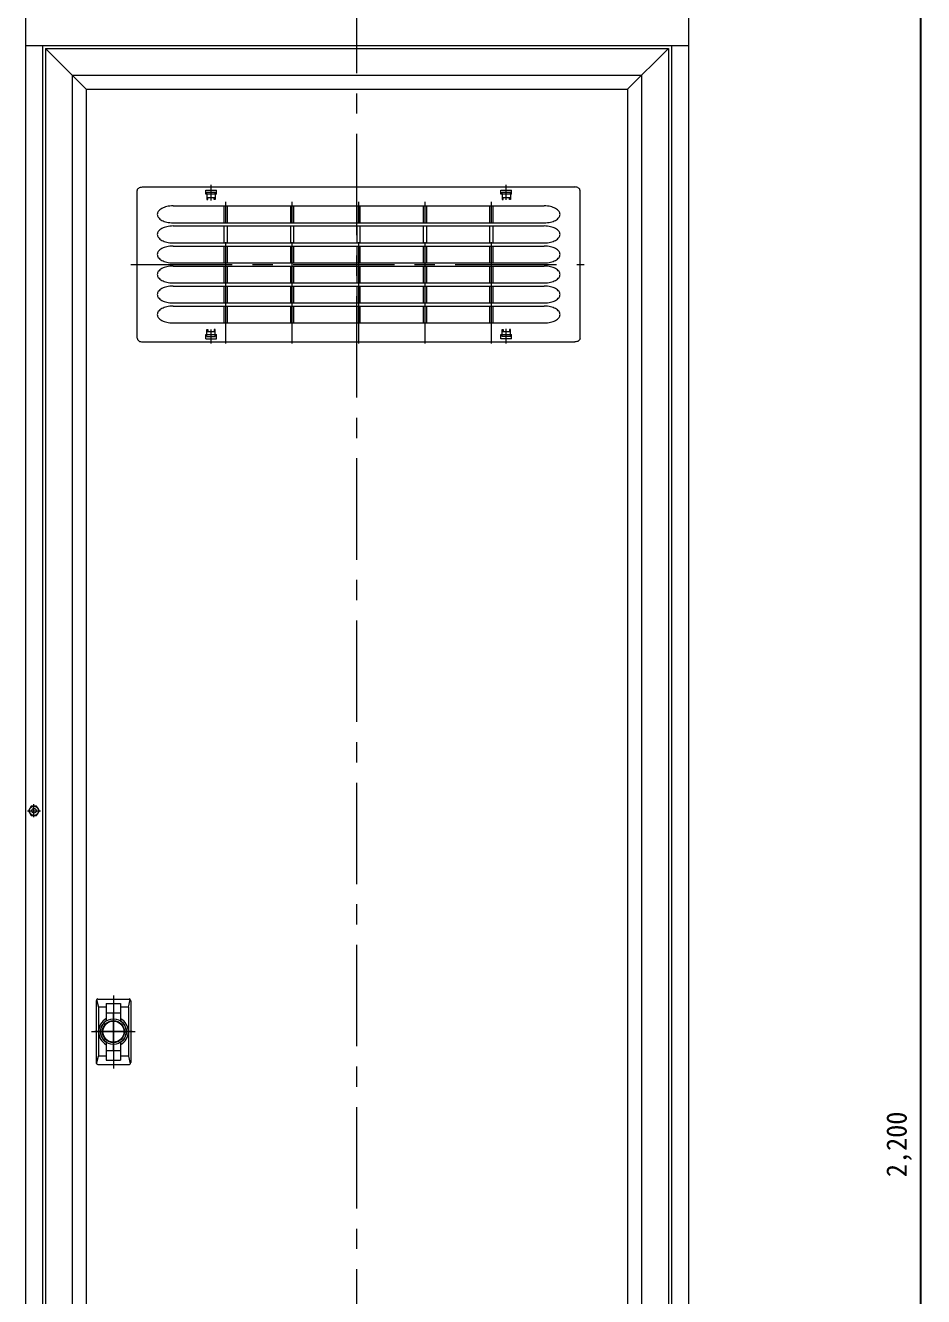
# Model space of a CAD drawing. Extents: x 48642 to 53239, y 28011 to 31798.
# Drawn here: x 51333 to 52219, y 29267 to 30521 of the extents above; entities that cross this region are included whole.
import ezdxf

# ---------------------------------------------------------------- set-up
doc = ezdxf.new("R2010")
doc.units = 0
doc.header["$LTSCALE"] = 80
doc.header["$PDMODE"] = 3
doc.linetypes.add('A-CENTR01', pattern=[2, 1.25, -0.25, 0.25, -0.25])
doc.linetypes.add('CENTER', pattern=[2, 1.25, -0.25, 0.25, -0.25])
doc.layers.get('Defpoints').update_dxf_attribs({"linetype": 'CONTINUOUS'})
for name, color, linetype in [('TN-CNTL', 1, 'A-CENTR01'), ('TN-DIMS', 1, 'CONTINUOUS'), ('TN-STEL', 3, 'CONTINUOUS')]:
    doc.layers.add(name, color=color, linetype=linetype)
doc.styles.get("Standard").update_dxf_attribs({"font": 'GulimChe.ttf'})
doc.dimstyles.get("Standard").update_dxf_attribs({"dimtxt": 3, "dimasz": 3, "dimexe": 2, "dimexo": 3, "dimgap": 1, "dimtad": 1, "dimdec": 0, "dimzin": 9, "dimdsep": 32, "dimlunit": 6, "dimtxsty": 'Standard', "dimcen": 1, "dimaunit": 1, "dimadec": 0, "dimazin": 0, "dimtfac": 1, "dimtdec": 0, "dimtix": 1, "dimtmove": 2, "dimatfit": 3, "dimfxl": 0, "dimtvp": 2, "dimtolj": 1, "dimtzin": 0, "dimlwd": -1, "dimlwe": -1, "dimarcsym": 0})

# ---------------------------------------------------------------- blocks, each defined once
blk = doc.blocks.new('*D9')
at = {"layer": 'Defpoints', "color": 0}
for p in [(51987.2, 30554.7), (52216.7, 30554.7), (51987.2, 28280.4)]:
    blk.add_point(p, dxfattribs=at)
at = {"layer": 'TN-DIMS', "color": 0}
for p, q in [((51989.6, 30554.7), (52219.1, 30554.7)), ((52216.7, 28296.4), (52216.7, 30538.7)), ((51989.6, 28280.4), (52219.1, 28280.4))]:
    blk.add_line(p, q, dxfattribs=at)
for points in [[(52214, 30538.7), (52219.3, 30538.7), (52216.7, 30554.7)], [(52214, 28296.4), (52219.3, 28296.4), (52216.7, 28280.4)]]:
    blk.add_solid(points, dxfattribs=at)
at = {"layer": 'TN-DIMS', "color": 3, "insert": (52195.2, 29417.6), "char_height": 20, "attachment_point": 5, "rotation": 90}
blk.add_mtext('\\A1;2,200', dxfattribs=at)

msp = doc.modelspace()

# ---------------------------------------------------------------- linework, layer by layer
at = {"layer": 'TN-CNTL', "linetype": 'CENTER', "lineweight": 13}
for p, q in [((51660.2, 28234.4), (51660.2, 30573.2)), ((51530.8, 30207.5), (51530.8, 30365.5)), ((51596.4, 30207.5), (51596.4, 30365.5)), ((51661.9, 30207.5), (51661.9, 30365.5)), ((51727.4, 30207.5), (51727.4, 30365.5)), ((51793, 30207.5), (51793, 30365.5)), ((51437.1, 30285.6), (51884.3, 30285.6)), ((51335.1, 29746.7), (51347.9, 29746.7)), ((51341.5, 29740.3), (51341.5, 29753.1)), ((51419.9, 29564.5), (51419.9, 29492.4)), ((51419.9, 29510.3), (51419.9, 29547.2)), ((51419.9, 29510.3), (51419.9, 29547.2)), ((51398.3, 29528.8), (51441.5, 29528.8)), ((51438.3, 29528.8), (51401.5, 29528.8)), ((51438.3, 29528.8), (51401.5, 29528.8))]:
    msp.add_line(p, q, dxfattribs=at)
at = {"layer": 'TN-STEL', "lineweight": 13}
for p, q in [((51333.1, 30543.1), (51333.1, 30501.6)), ((51987.2, 30543.1), (51987.2, 30501.6)), ((51333, 30501.6), (51333, 28321.9)), ((51333, 30501.6), (51987.3, 30501.6)), ((51349.9, 30501.6), (51349.9, 28321.9)), ((51970.5, 30501.6), (51970.5, 28321.9)), ((51987.3, 30501.6), (51987.3, 28321.9)), ((51448.6, 30362.1), (51875.1, 30362.1)), ((51511.1, 30359), (51521.5, 30359)), ((51511.1, 30354.8), (51511.1, 30359)), ((51521.5, 30354.8), (51521.5, 30359)), ((51802.3, 30359), (51812.7, 30359)), ((51802.3, 30354.8), (51802.3, 30359)), ((51812.7, 30354.8), (51812.7, 30359)), ((51443.4, 30212.8), (51443.4, 30358.4)), ((51521.5, 30354.8), (51511.1, 30354.8)), ((51512.1, 30356.9), (51520.4, 30356.9)), ((51512.1, 30354.8), (51512.1, 30356.9)), ((51512.1, 30354.8), (51512.1, 30351.7)), ((51512.1, 30351.7), (51520.4, 30351.7)), ((51512.1, 30351.7), (51512.1, 30349.6)), ((51512.1, 30349.6), (51513.1, 30349.6)), ((51513.1, 30349.6), (51513.1, 30351.7)), ((51519.4, 30349.6), (51519.4, 30351.7)), ((51520.4, 30349.6), (51519.4, 30349.6)), ((51520.4, 30354.8), (51520.4, 30356.9)), ((51520.4, 30354.8), (51520.4, 30351.7)), ((51520.4, 30351.7), (51520.4, 30349.6)), ((51812.7, 30354.8), (51802.3, 30354.8)), ((51803.4, 30356.9), (51811.7, 30356.9)), ((51803.4, 30354.8), (51803.4, 30356.9)), ((51803.4, 30354.8), (51803.4, 30351.7)), ((51803.4, 30351.7), (51811.7, 30351.7)), ((51803.4, 30351.7), (51803.4, 30349.6)), ((51803.4, 30349.6), (51804.4, 30349.6)), ((51804.4, 30349.6), (51804.4, 30351.7)), ((51810.6, 30349.6), (51810.6, 30351.7)), ((51811.7, 30349.6), (51810.6, 30349.6)), ((51811.7, 30354.8), (51811.7, 30356.9)), ((51811.7, 30354.8), (51811.7, 30351.7)), ((51811.7, 30351.7), (51811.7, 30349.6)), ((51880.3, 30212.8), (51880.3, 30358.4)), ((51478.8, 30343.4), (51661.9, 30343.4)), ((51529.3, 30326.7), (51529.3, 30343.4)), ((51532.4, 30326.7), (51532.4, 30343.4)), ((51594.8, 30326.7), (51594.8, 30343.4)), ((51597.9, 30326.7), (51597.9, 30343.4)), ((51660.3, 30326.7), (51660.3, 30343.4)), ((51660.3, 30343.4), (51725.9, 30343.4)), ((51663.5, 30326.7), (51663.5, 30343.4)), ((51725.9, 30343.4), (51791.4, 30343.4)), ((51725.9, 30326.7), (51725.9, 30343.4)), ((51729, 30326.7), (51729, 30343.4)), ((51791.4, 30326.7), (51791.4, 30343.4)), ((51791.4, 30343.4), (51845, 30343.4)), ((51794.5, 30326.7), (51794.5, 30343.4)), ((51478.8, 30326.7), (51529.3, 30326.7)), ((51478.8, 30323.6), (51529.3, 30323.6)), ((51529.3, 30326.7), (51594.8, 30326.7)), ((51529.3, 30323.6), (51594.8, 30323.6)), ((51529.3, 30306.9), (51529.3, 30323.6)), ((51532.4, 30306.9), (51532.4, 30323.6)), ((51594.8, 30326.7), (51660.3, 30326.7)), ((51594.8, 30323.6), (51660.3, 30323.6)), ((51594.8, 30306.9), (51594.8, 30323.6)), ((51597.9, 30306.9), (51597.9, 30323.6)), ((51660.3, 30326.7), (51725.9, 30326.7)), ((51660.3, 30323.6), (51725.9, 30323.6)), ((51660.3, 30306.9), (51660.3, 30323.6)), ((51663.5, 30306.9), (51663.5, 30323.6)), ((51725.9, 30326.7), (51791.4, 30326.7)), ((51725.9, 30323.6), (51791.4, 30323.6)), ((51725.9, 30306.9), (51725.9, 30323.6)), ((51729, 30306.9), (51729, 30323.6)), ((51791.4, 30326.7), (51845, 30326.7)), ((51791.4, 30323.6), (51845, 30323.6)), ((51791.4, 30306.9), (51791.4, 30323.6)), ((51794.5, 30306.9), (51794.5, 30323.6)), ((51478.8, 30306.9), (51529.3, 30306.9)), ((51478.8, 30303.8), (51529.3, 30303.8)), ((51529.3, 30306.9), (51594.8, 30306.9)), ((51529.3, 30303.8), (51594.8, 30303.8)), ((51529.3, 30287.2), (51529.3, 30303.8)), ((51532.4, 30287.2), (51532.4, 30303.8)), ((51594.8, 30306.9), (51660.3, 30306.9)), ((51594.8, 30303.8), (51660.3, 30303.8)), ((51594.8, 30287.2), (51594.8, 30303.8)), ((51597.9, 30287.2), (51597.9, 30303.8)), ((51660.3, 30306.9), (51725.9, 30306.9)), ((51660.3, 30303.8), (51725.9, 30303.8)), ((51660.3, 30287.2), (51660.3, 30303.8)), ((51663.5, 30287.2), (51663.5, 30303.8)), ((51725.9, 30306.9), (51791.4, 30306.9)), ((51725.9, 30303.8), (51791.4, 30303.8)), ((51725.9, 30287.2), (51725.9, 30303.8)), ((51729, 30287.2), (51729, 30303.8)), ((51791.4, 30306.9), (51845, 30306.9)), ((51791.4, 30303.8), (51845, 30303.8)), ((51791.4, 30287.2), (51791.4, 30303.8)), ((51794.5, 30287.2), (51794.5, 30303.8)), ((51478.8, 30287.2), (51529.3, 30287.2)), ((51478.8, 30284.1), (51529.3, 30284.1)), ((51529.3, 30287.2), (51594.8, 30287.2)), ((51529.3, 30284.1), (51594.8, 30284.1)), ((51529.3, 30267.4), (51529.3, 30284.1)), ((51532.4, 30267.4), (51532.4, 30284.1)), ((51594.8, 30287.2), (51660.3, 30287.2)), ((51594.8, 30284.1), (51660.3, 30284.1)), ((51594.8, 30267.4), (51594.8, 30284.1)), ((51597.9, 30267.4), (51597.9, 30284.1)), ((51660.3, 30287.2), (51725.9, 30287.2)), ((51660.3, 30284.1), (51725.9, 30284.1)), ((51660.3, 30267.4), (51660.3, 30284.1)), ((51663.5, 30267.4), (51663.5, 30284.1)), ((51725.9, 30287.2), (51791.4, 30287.2)), ((51725.9, 30284.1), (51791.4, 30284.1)), ((51725.9, 30267.4), (51725.9, 30284.1)), ((51729, 30267.4), (51729, 30284.1)), ((51791.4, 30287.2), (51845, 30287.2)), ((51791.4, 30284.1), (51845, 30284.1)), ((51791.4, 30267.4), (51791.4, 30284.1)), ((51794.5, 30267.4), (51794.5, 30284.1)), ((51478.8, 30267.4), (51529.3, 30267.4)), ((51478.8, 30264.3), (51529.3, 30264.3)), ((51529.3, 30267.4), (51594.8, 30267.4)), ((51529.3, 30264.3), (51594.8, 30264.3)), ((51529.3, 30247.7), (51529.3, 30264.3)), ((51532.4, 30247.7), (51532.4, 30264.3)), ((51594.8, 30267.4), (51660.3, 30267.4)), ((51594.8, 30264.3), (51660.3, 30264.3)), ((51594.8, 30247.7), (51594.8, 30264.3)), ((51597.9, 30247.7), (51597.9, 30264.3)), ((51660.3, 30267.4), (51725.9, 30267.4)), ((51660.3, 30264.3), (51725.9, 30264.3)), ((51660.3, 30247.7), (51660.3, 30264.3)), ((51663.5, 30247.7), (51663.5, 30264.3)), ((51725.9, 30267.4), (51791.4, 30267.4)), ((51725.9, 30264.3), (51791.4, 30264.3)), ((51725.9, 30247.7), (51725.9, 30264.3)), ((51729, 30247.7), (51729, 30264.3)), ((51791.4, 30267.4), (51845, 30267.4)), ((51791.4, 30264.3), (51845, 30264.3)), ((51791.4, 30247.7), (51791.4, 30264.3)), ((51794.5, 30247.7), (51794.5, 30264.3)), ((51478.8, 30247.7), (51529.3, 30247.7)), ((51529.3, 30247.7), (51594.8, 30247.7)), ((51594.8, 30247.7), (51660.3, 30247.7)), ((51660.3, 30247.7), (51725.9, 30247.7)), ((51725.9, 30247.7), (51791.4, 30247.7)), ((51791.4, 30247.7), (51845, 30247.7)), ((51478.8, 30244.5), (51529.3, 30244.5)), ((51529.3, 30227.9), (51529.3, 30244.5)), ((51529.3, 30244.5), (51594.8, 30244.5)), ((51532.4, 30227.9), (51532.4, 30244.5)), ((51594.8, 30227.9), (51594.8, 30244.5)), ((51594.8, 30244.5), (51660.3, 30244.5)), ((51597.9, 30227.9), (51597.9, 30244.5)), ((51660.3, 30227.9), (51660.3, 30244.5)), ((51660.3, 30244.5), (51725.9, 30244.5)), ((51663.5, 30227.9), (51663.5, 30244.5)), ((51725.9, 30244.5), (51791.4, 30244.5)), ((51725.9, 30227.9), (51725.9, 30244.5)), ((51729, 30227.9), (51729, 30244.5)), ((51791.4, 30227.9), (51791.4, 30244.5)), ((51791.4, 30244.5), (51845, 30244.5)), ((51794.5, 30227.9), (51794.5, 30244.5)), ((51478.8, 30227.9), (51529.3, 30227.9)), ((51512.1, 30219.6), (51512.1, 30221.6)), ((51512.1, 30221.6), (51513.1, 30221.6)), ((51513.1, 30221.6), (51513.1, 30219.6)), ((51520.4, 30221.6), (51519.4, 30221.6)), ((51519.4, 30221.6), (51519.4, 30219.6)), ((51520.4, 30219.6), (51520.4, 30221.6)), ((51529.3, 30227.9), (51661.9, 30227.9)), ((51661.9, 30227.9), (51845, 30227.9)), ((51803.4, 30219.6), (51803.4, 30221.6)), ((51803.4, 30221.6), (51804.4, 30221.6)), ((51804.4, 30221.6), (51804.4, 30219.6)), ((51811.7, 30221.6), (51810.6, 30221.6)), ((51810.6, 30221.6), (51810.6, 30219.6)), ((51811.7, 30219.6), (51811.7, 30221.6)), ((51448.6, 30209.2), (51875.1, 30209.2)), ((51511.1, 30216.4), (51521.5, 30216.4)), ((51511.1, 30212.3), (51511.1, 30216.4)), ((51511.1, 30212.3), (51521.5, 30212.3)), ((51512.1, 30219.6), (51520.4, 30219.6)), ((51512.1, 30216.4), (51512.1, 30219.6)), ((51512.1, 30214.4), (51512.1, 30216.4)), ((51512.1, 30214.4), (51520.4, 30214.4)), ((51520.4, 30216.4), (51520.4, 30219.6)), ((51520.4, 30214.4), (51520.4, 30216.4)), ((51521.5, 30212.3), (51521.5, 30216.4)), ((51802.3, 30216.4), (51812.7, 30216.4)), ((51802.3, 30212.3), (51802.3, 30216.4)), ((51812.7, 30212.3), (51802.3, 30212.3)), ((51803.4, 30219.6), (51811.7, 30219.6)), ((51803.4, 30216.4), (51803.4, 30219.6)), ((51803.4, 30214.4), (51803.4, 30216.4)), ((51811.7, 30214.4), (51803.4, 30214.4)), ((51811.7, 30216.4), (51811.7, 30219.6)), ((51811.7, 30214.4), (51811.7, 30216.4)), ((51812.7, 30212.3), (51812.7, 30216.4)), ((51402.8, 29559.3), (51402.8, 29498.2)), ((51403.3, 29560.5), (51405.2, 29552.9)), ((51404.5, 29561), (51435.3, 29561)), ((51434.6, 29552.9), (51436.5, 29560.5)), ((51437, 29559.3), (51437, 29498.2)), ((51405.2, 29552.9), (51405.2, 29504.6)), ((51412.8, 29552.9), (51405.2, 29552.9)), ((51434.6, 29552.9), (51427, 29552.9)), ((51434.6, 29552.9), (51434.6, 29504.6)), ((51403.3, 29497), (51405.2, 29504.6)), ((51404.5, 29496.5), (51435.3, 29496.5)), ((51412.8, 29504.6), (51405.2, 29504.6)), ((51434.6, 29504.6), (51427, 29504.6)), ((51434.6, 29504.6), (51436.5, 29497))]:
    msp.add_line(p, q, dxfattribs=at)
at = {"layer": 'TN-STEL', "linetype": 'Continuous', "lineweight": 13}
for p, q in [((51352.8, 30498.7), (51352.8, 28324.8)), ((51352.8, 30498.7), (51967.5, 30498.7)), ((51352.8, 30498.7), (51393.1, 30458.4)), ((51967.5, 30498.7), (51927.2, 30458.4)), ((51967.5, 30498.7), (51967.5, 28324.8)), ((51379.3, 30472.3), (51379.3, 28351.3)), ((51379.3, 30472.3), (51941, 30472.3)), ((51941, 30472.3), (51941, 28351.3)), ((51393.1, 30458.4), (51393.1, 28365.1)), ((51393.1, 30458.4), (51927.2, 30458.4)), ((51927.2, 30458.4), (51927.2, 28365.1)), ((51412.8, 29556.7), (51427, 29556.7)), ((51412.8, 29556.7), (51412.8, 29539.3)), ((51427, 29556.7), (51427, 29539.3)), ((51412.8, 29547.2), (51427, 29547.2)), ((51412.8, 29518.3), (51412.8, 29500.8)), ((51412.8, 29510.3), (51427, 29510.3)), ((51427, 29518.3), (51427, 29500.8)), ((51412.8, 29500.8), (51427, 29500.8))]:
    msp.add_line(p, q, dxfattribs=at)
at = {"layer": 'TN-STEL', "linetype": 'CENTER', "lineweight": 13}
for p, q in [((51516.3, 30348.6), (51516.3, 30364.3)), ((51807.5, 30349.3), (51807.5, 30364.2)), ((51516.3, 30207.5), (51516.3, 30221.3)), ((51807.5, 30207.5), (51807.5, 30222.1))]:
    msp.add_line(p, q, dxfattribs=at)
at = {"layer": 'TN-STEL', "lineweight": 13}
for points in [[(51443.4, 30358.4, -0.13438), (51443.8, 30359.8, -0.106842), (51445, 30361, -0.082314), (51446.6, 30361.8, -0.07067), (51448.6, 30362.1)], [(51880.3, 30358.4, 0.13438), (51880, 30359.8, 0.106842), (51878.8, 30361, 0.082314), (51877.2, 30361.8, 0.07067), (51875.1, 30362.1)], [(51478.8, 30343.4, 0.054409), (51472.5, 30342.7, 0.068239), (51467.8, 30340.9, 0.105514), (51464.2, 30337.9, 0.166601), (51463.2, 30335)], [(51463.2, 30335, 0.166601), (51464.2, 30332.2, 0.105514), (51467.8, 30329.1, 0.068239), (51472.5, 30327.4, 0.054409), (51478.8, 30326.7)], [(51860.6, 30335, 0.166601), (51859.6, 30337.9, 0.105514), (51856, 30340.9, 0.068239), (51851.3, 30342.7, 0.054409), (51845, 30343.4)], [(51845, 30326.7, 0.054409), (51851.3, 30327.4, 0.068239), (51856, 30329.1, 0.105514), (51859.6, 30332.2, 0.166601), (51860.6, 30335)], [(51478.8, 30323.6, 0.054409), (51472.5, 30322.9, 0.068239), (51467.8, 30321.1, 0.105514), (51464.2, 30318.1, 0.166601), (51463.2, 30315.3)], [(51860.6, 30315.3, 0.166601), (51859.6, 30318.1, 0.105514), (51856, 30321.1, 0.068239), (51851.3, 30322.9, 0.054409), (51845, 30323.6)], [(51463.2, 30315.3, 0.166601), (51464.2, 30312.4, 0.105514), (51467.8, 30309.4, 0.068239), (51472.5, 30307.6, 0.054409), (51478.8, 30306.9)], [(51845, 30306.9, 0.054409), (51851.3, 30307.6, 0.068239), (51856, 30309.4, 0.105514), (51859.6, 30312.4, 0.166601), (51860.6, 30315.3)], [(51478.8, 30303.8, 0.054409), (51472.5, 30303.1, 0.068239), (51467.8, 30301.4, 0.105514), (51464.2, 30298.4, 0.166601), (51463.2, 30295.5)], [(51860.6, 30295.5, 0.166601), (51859.6, 30298.4, 0.105514), (51856, 30301.4, 0.068239), (51851.3, 30303.1, 0.054409), (51845, 30303.8)], [(51463.2, 30295.5, 0.166601), (51464.2, 30292.6, 0.105514), (51467.8, 30289.6, 0.068239), (51472.5, 30287.9, 0.054409), (51478.8, 30287.2)], [(51478.8, 30284.1, 0.054409), (51472.5, 30283.4, 0.068239), (51467.8, 30281.6, 0.105514), (51464.2, 30278.6, 0.166601), (51463.2, 30275.7)], [(51845, 30287.2, 0.054409), (51851.3, 30287.9, 0.068239), (51856, 30289.6, 0.105514), (51859.6, 30292.6, 0.166601), (51860.6, 30295.5)], [(51860.6, 30275.7, 0.166601), (51859.6, 30278.6, 0.105514), (51856, 30281.6, 0.068239), (51851.3, 30283.4, 0.054409), (51845, 30284.1)], [(51463.2, 30275.7, 0.166601), (51464.2, 30272.9, 0.105514), (51467.8, 30269.9, 0.068239), (51472.5, 30268.1, 0.054409), (51478.8, 30267.4)], [(51845, 30267.4, 0.054409), (51851.3, 30268.1, 0.068239), (51856, 30269.9, 0.105514), (51859.6, 30272.9, 0.166601), (51860.6, 30275.7)], [(51478.8, 30264.3, 0.054409), (51472.5, 30263.6, 0.068239), (51467.8, 30261.9, 0.105514), (51464.2, 30258.8, 0.166601), (51463.2, 30256)], [(51860.6, 30256, 0.166601), (51859.6, 30258.8, 0.105514), (51856, 30261.9, 0.068239), (51851.3, 30263.6, 0.054409), (51845, 30264.3)], [(51463.2, 30256, 0.166601), (51464.2, 30253.1, 0.105514), (51467.8, 30250.1, 0.068239), (51472.5, 30248.3, 0.054409), (51478.8, 30247.7)], [(51845, 30247.7, 0.054409), (51851.3, 30248.3, 0.068239), (51856, 30250.1, 0.105514), (51859.6, 30253.1, 0.166601), (51860.6, 30256)], [(51478.8, 30244.5, 0.054409), (51472.5, 30243.8, 0.068239), (51467.8, 30242.1, 0.105514), (51464.2, 30239.1, 0.166601), (51463.2, 30236.2)], [(51463.2, 30236.2, 0.166601), (51464.2, 30233.3, 0.105514), (51467.8, 30230.3, 0.068239), (51472.5, 30228.6, 0.054409), (51478.8, 30227.9)], [(51860.6, 30236.2, 0.166601), (51859.6, 30239.1, 0.105514), (51856, 30242.1, 0.068239), (51851.3, 30243.8, 0.054409), (51845, 30244.5)], [(51845, 30227.9, 0.054409), (51851.3, 30228.6, 0.068239), (51856, 30230.3, 0.105514), (51859.6, 30233.3, 0.166601), (51860.6, 30236.2)], [(51443.4, 30212.8, 0.13438), (51443.8, 30211.5, 0.106842), (51445, 30210.2, 0.082314), (51446.6, 30209.5, 0.07067), (51448.6, 30209.2)], [(51880.3, 30212.8, -0.13438), (51880, 30211.5, -0.106842), (51878.8, 30210.2, -0.082314), (51877.2, 30209.5, -0.07067), (51875.1, 30209.2)]]:
    msp.add_lwpolyline(points, format="xyb", dxfattribs=at)
at = {"layer": 'TN-STEL', "linetype": 'Continuous', "lineweight": 13}
msp.add_lwpolyline([(51338.8, 29751.3), (51336.2, 29746.7), (51338.8, 29742.1), (51344.1, 29742.1), (51346.8, 29746.7), (51344.1, 29751.3)], close=True, dxfattribs=at)
for radius in [4.61, 2.3]:
    msp.add_circle((51341.5, 29746.7), radius, dxfattribs=at)
at = {"layer": 'TN-STEL', "lineweight": 13}
for radius in [12.7, 12.7, 10.9, 10.4]:
    msp.add_circle((51419.9, 29528.8), radius, dxfattribs=at)
for centre, radius, start, end in [((51404.5, 29559.3), 1.73, 90, 180), ((51435.3, 29559.3), 1.73, 0, 90), ((51419.9, 29528.8), 14.7, 118.8079, 241.1921), ((51419.9, 29528.8), 12.7, 123.9546, 236.0454), ((51419.9, 29528.8), 14.7, 298.8079, 61.1921), ((51419.9, 29528.8), 12.7, 303.9546, 56.0454), ((51404.5, 29498.2), 1.73, 180, 270), ((51435.3, 29498.2), 1.73, 270, 0)]:
    msp.add_arc(centre, radius, start, end, dxfattribs=at)

# ---------------------------------------------------------------- dimensions: what is measured, and where the dimension line sits
at = {"layer": 'TN-DIMS'}
dim = msp.add_linear_dim(base=(52216.7, 30554.7), p1=(51987.2, 28280.4), p2=(51987.2, 30554.7), angle=90, text='2,200', dimstyle='Standard', override={"dimscale": 8, "dimtxt": 2.5, "dimasz": 2, "dimexe": 0.3, "dimexo": 0.3, "dimgap": 1.25, "dimzin": 8, "dimclrt": 3}, dxfattribs=at)
dim.commit()
dim.dimension.update_dxf_attribs({"geometry": '*D9', "text_midpoint": (52195.2, 29417.6)})

doc.saveas('drawing.dxf')
